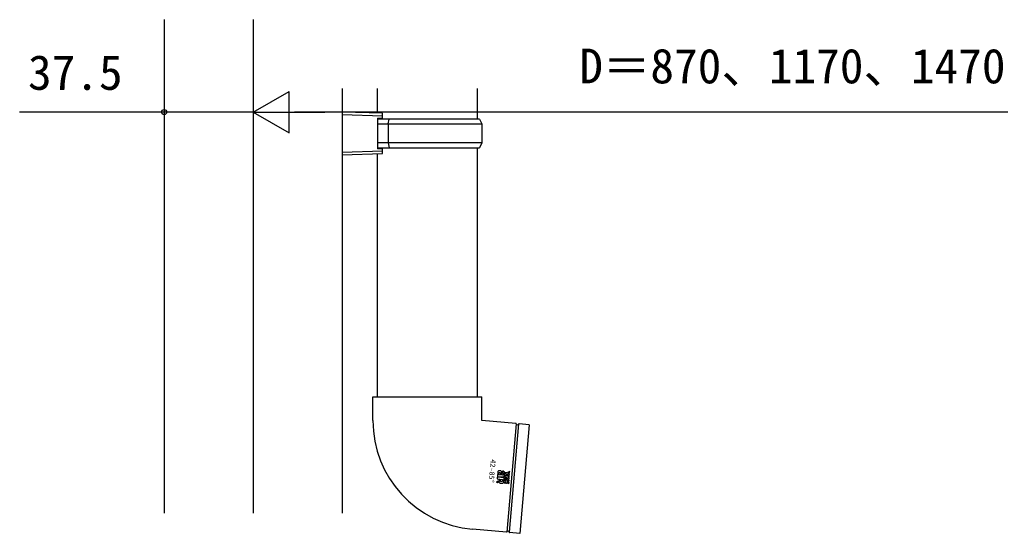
# Model space of a CAD drawing. Units: millimetres, scale not verified. Extents: x -875 to 875, y -1303 to 1296.
# Drawn here: x -142.9 to 270.5, y 101.2 to 317.8 of the extents above; entities that cross this region are included whole.
import ezdxf
from ezdxf.enums import TextEntityAlignment as Align

# ---------------------------------------------------------------- set-up
doc = ezdxf.new("R2010")
doc.units = ezdxf.units.MM
doc.header["$LTSCALE"] = 8
for name, color, linetype in [('0-3_YKK_12', 2, 'Continuous'), ('0-4_YKK_13', 4, 'Continuous'), ('0-5_YKK_D', 6, 'Continuous')]:
    doc.layers.add(name, color=color, linetype=linetype)
doc.styles.add('ＭＳ ゴシック', font='')
doc.styles.get('ＭＳ ゴシック').set_extended_font_data('MS Gothic')

msp = doc.modelspace()

# ---------------------------------------------------------------- linework, layer by layer
at = {"layer": '0-3_YKK_12'}
for p, q in [((-82, 288.8), (-82, 109.8)), ((-44.5, 288.8), (-44.5, 109.8)), ((-7, 288.8), (-7, 109.8))]:
    msp.add_line(p, q, dxfattribs=at)
at = {"layer": '0-4_YKK_13'}
for p, q in [((8, 278.359), (8, 288.8)), ((50, 288.8), (50, 275.8)), ((10, 278.3), (-7, 278.8)), ((-7, 278.8), (-7, 260.8)), ((-7, 277.8), (10, 277.3)), ((10, 277.3), (10, 278.3)), ((8, 276.3), (8, 263.3)), ((12.907, 275.8), (8, 275.8)), ((8, 273.8), (12.477, 273.8)), ((12.477, 273.8), (12.907, 275.8)), ((12.477, 273.8), (52, 273.8)), ((51, 275.8), (12.907, 275.8)), ((51, 275.8), (52, 273.8)), ((12.477, 265.8), (8, 265.8)), ((52, 265.8), (12.477, 265.8)), ((10, 262.3), (-7, 261.8)), ((8, 263.8), (12.907, 263.8)), ((10, 263.3), (8, 263.3)), ((8, 158.8), (8, 261.241)), ((10, 262.3), (10, 263.3)), ((50, 263.8), (50, 158.8)), ((6, 148.8), (6, 158.8)), ((52, 148.8), (52, 158.8)), ((66.275, 147.551), (52, 148.8)), ((66.436, 147.441), (62.444, 101.807)), ((67.433, 147.353), (63.44, 101.72)), ((71.924, 147.057), (67.611, 147.434)), ((71.924, 147.057), (67.915, 101.232)), ((58.365, 123.064), (58.282, 122.906)), ((58.514, 122.823), (58.516, 122.815)), ((58.641, 122.824), (58.638, 122.818)), ((58.671, 122.808), (58.667, 122.8)), ((62.265, 101.726), (47.991, 102.975)), ((67.915, 101.232), (63.602, 101.609))]:
    msp.add_line(p, q, dxfattribs=at)
for points in [[(8, 276.3), (10, 276.3), (10, 277.3)], [(12.477, 273.8), (12.477, 265.8), (12.907, 263.8), (51, 263.8)], [(52, 273.8), (52, 265.8), (51, 263.8)], [(-7, 260.8), (10, 261.3), (10, 262.3)], [(6, 158.8), (29, 158.8), (52, 158.8)], [(61.313, 124.658), (58.442, 124.909), (58.378, 124.17), (60.646, 123.972), (60.585, 123.267), (60.57, 123.188), (60.541, 123.13), (60.5, 123.089), (60.446, 123.062), (60.382, 123.049), (60.306, 123.045), (60.221, 123.048), (60.127, 123.055), (59.979, 123.074), (59.869, 123.101), (59.791, 123.136), (59.74, 123.179), (59.711, 123.232), (59.699, 123.293), (59.698, 123.363), (59.704, 123.442), (59.741, 123.87), (59.145, 123.922), (59.079, 123.163), (59.076, 123.086), (59.081, 123.008), (59.096, 122.931), (59.121, 122.855), (59.156, 122.78), (59.203, 122.708), (59.263, 122.637), (59.335, 122.569), (59.451, 122.497), (59.604, 122.436), (59.785, 122.388), (59.984, 122.354), (60.189, 122.337), (60.389, 122.338), (60.576, 122.359), (60.737, 122.401)], [(60.363, 126.502), (60.37, 126.678), (60.362, 126.861), (60.336, 127.043), (60.309, 127.148), (60.268, 127.252), (60.21, 127.35), (60.131, 127.44), (60.027, 127.518), (59.896, 127.581), (59.734, 127.625), (59.535, 127.648), (59.301, 127.648), (59.109, 127.624), (58.956, 127.577), (58.838, 127.506), (58.749, 127.413), (58.688, 127.297), (58.648, 127.161), (58.625, 127.003), (58.469, 125.22)], [(58.469, 125.22), (60.648, 125.029), (60.745, 125.025), (60.837, 125.029), (60.924, 125.042), (61.005, 125.066), (61.082, 125.102), (61.153, 125.15), (61.219, 125.212), (61.281, 125.288), (61.379, 125.474), (61.448, 125.698)], [(61.504, 126.843), (61.485, 126.963), (61.428, 127.117), (61.346, 127.233), (61.245, 127.317), (61.132, 127.375), (61.013, 127.413), (60.893, 127.436), (60.78, 127.45), (60.679, 127.461), (60.616, 126.722), (60.659, 126.716), (60.699, 126.708), (60.736, 126.698), (60.769, 126.685), (60.799, 126.668), (60.825, 126.645), (60.846, 126.616), (60.863, 126.58), (60.883, 126.492), (60.891, 126.388), (60.889, 126.276), (60.88, 126.163), (60.865, 126.057), (60.845, 125.964), (60.823, 125.891), (60.783, 125.827), (60.739, 125.801), (60.714, 125.793), (60.688, 125.789), (60.661, 125.788), (60.632, 125.789), (60.603, 125.792), (59.151, 125.919), (59.22, 126.704), (59.231, 126.741), (59.247, 126.776), (59.27, 126.808), (59.299, 126.836), (59.336, 126.858)], [(59.336, 126.858), (59.383, 126.875), (59.439, 126.884), (59.506, 126.885), (59.566, 126.878), (59.618, 126.862), (59.663, 126.838), (59.699, 126.806), (59.728, 126.766), (59.748, 126.717), (59.762, 126.661), (59.767, 126.58), (59.766, 126.538), (59.762, 126.474), (59.757, 126.396), (59.75, 126.308), (59.74, 126.216), (59.727, 126.127), (59.711, 126.046), (60.276, 125.996), (60.286, 126.021), (60.303, 126.092), (60.325, 126.201), (60.347, 126.34)], [(60.737, 122.401), (60.792, 122.422), (60.854, 122.453), (60.919, 122.496), (60.984, 122.552), (61.044, 122.623), (61.096, 122.711), (61.137, 122.816), (61.163, 122.942), (61.313, 124.658)], [(63.509, 125.453), (61.645, 125.616), (61.601, 125.116), (62.303, 125.055), (62.256, 124.513), (61.552, 124.575), (61.51, 124.086), (62.251, 124.022), (62.319, 124.022), (62.385, 124.035), (62.447, 124.06), (62.504, 124.096), (62.552, 124.142), (62.592, 124.199), (62.62, 124.266), (62.634, 124.341)], [(63.676, 127.358), (62.389, 126.755), (61.749, 126.811), (61.706, 126.315), (62.329, 126.26), (63.509, 125.453), (63.509, 125.454)], [(62.636, 124.369), (62.64, 124.407), (62.642, 124.429)], [(62.645, 124.468), (63.371, 123.873), (63.422, 124.461), (62.703, 125.02), (63.465, 124.953), (63.509, 125.454), (63.509, 125.453)], [(63.509, 125.454), (63.557, 125.998), (62.822, 126.473), (63.628, 126.814), (63.676, 127.358)], [(58.282, 122.906), (58.495, 122.652), (58.666, 122.706), (58.749, 122.865), (58.695, 123.035), (58.536, 123.118), (58.348, 123.085), (58.365, 123.064)], [(58.643, 122.774), (58.627, 122.804), (58.591, 122.794), (58.563, 122.804), (58.545, 122.837), (58.543, 122.873), (58.546, 122.902), (58.519, 122.89), (58.345, 122.808), (58.341, 122.769), (58.509, 122.848)], [(58.648, 122.853), (58.655, 122.931), (58.359, 122.957), (58.362, 122.991), (58.691, 122.962), (58.681, 122.85)], [(58.588, 122.761), (58.527, 122.794), (58.531, 122.789)], [(62.483, 122.612), (62.468, 122.537), (62.441, 122.47), (62.401, 122.413), (62.352, 122.366), (62.296, 122.33), (62.233, 122.305), (62.168, 122.292), (62.1, 122.292), (61.359, 122.356), (61.402, 122.846), (62.105, 122.784), (62.152, 123.325), (61.45, 123.387), (61.493, 123.887), (63.358, 123.724), (63.314, 123.224), (62.551, 123.29), (63.271, 122.732), (63.219, 122.144), (62.494, 122.739)], [(62.485, 122.64), (62.489, 122.678), (62.49, 122.699)]]:
    msp.add_lwpolyline(points, dxfattribs=at)
msp.add_lwpolyline([(58.348, 123.085), (58.539, 123.146), (58.776, 122.863), (58.684, 122.685), (58.493, 122.625), (58.315, 122.717), (58.255, 122.908), (58.365, 123.064)], close=True, dxfattribs=at)
for centre, radius, start, end in [((52, 148.8), 46, 180, 265), ((66.257, 147.352), 0.2, 11.60155, 85), ((66.943, 147.493), 0.5, 191.60155, 338.39845), ((67.594, 147.235), 0.2, 85, 158.39845), ((57.509, 126.71), 2.862, 352.57729, 355.82665), ((58.967, 126.274), 2.547, 346.92651, 352.59106), ((57.991, 126.406), 3.531, 352.51752, 356.66395), ((58.616, 126.52), 2.906, 2.86045, 6.37927), ((57.31, 126.449), 4.214, 356.61787, 359.95071), ((57.407, 126.452), 4.117, 359.90189, 2.95747), ((62.283, 101.925), 0.2, 265, 338.39845), ((62.934, 101.668), 0.5, 11.60155, 158.39845), ((63.619, 101.808), 0.2, 191.60155, 265)]:
    msp.add_arc(centre, radius, start, end, dxfattribs=at)
at = {"layer": '0-5_YKK_D'}
for p, q in [((-82, 317.8), (-82, 277.8)), ((-44.5, 317.8), (-44.5, 277.8)), ((-44.5, 308.8), (-44.5, 277.8)), ((-44.5, 278.8), (-29.345, 287.55)), ((-29.345, 270.05), (-29.345, 287.55)), ((-44.5, 278.8), (-29.345, 270.05)), ((-44.5, 278.8), (-14.189, 278.8)), ((538, 278.8), (-27, 278.8))]:
    msp.add_line(p, q, dxfattribs=at)
msp.add_lwpolyline([(-44.5, 278.8), (-82, 278.8), (-142.891, 278.8)], dxfattribs=at)
msp.add_circle((-82, 278.8), 1.075, dxfattribs=at)

# ---------------------------------------------------------------- texts
at = {"layer": '0-4_YKK_13', "style": 'ＭＳ ゴシック'}
msp.add_text('42-85°', height=2.199, rotation=265, dxfattribs=at).set_placement((55.027, 132.602), align=Align.BOTTOM_LEFT)
at = {"layer": '0-5_YKK_D', "style": 'ＭＳ ゴシック'}
for s, p in [('37.5', (-139.368, 283.8)), ('D＝870、1170、1470、1770', (93, 286.527))]:
    msp.add_text(s, height=14.66, dxfattribs=at).set_placement(p, align=Align.BOTTOM_LEFT)

doc.saveas('drawing.dxf')
